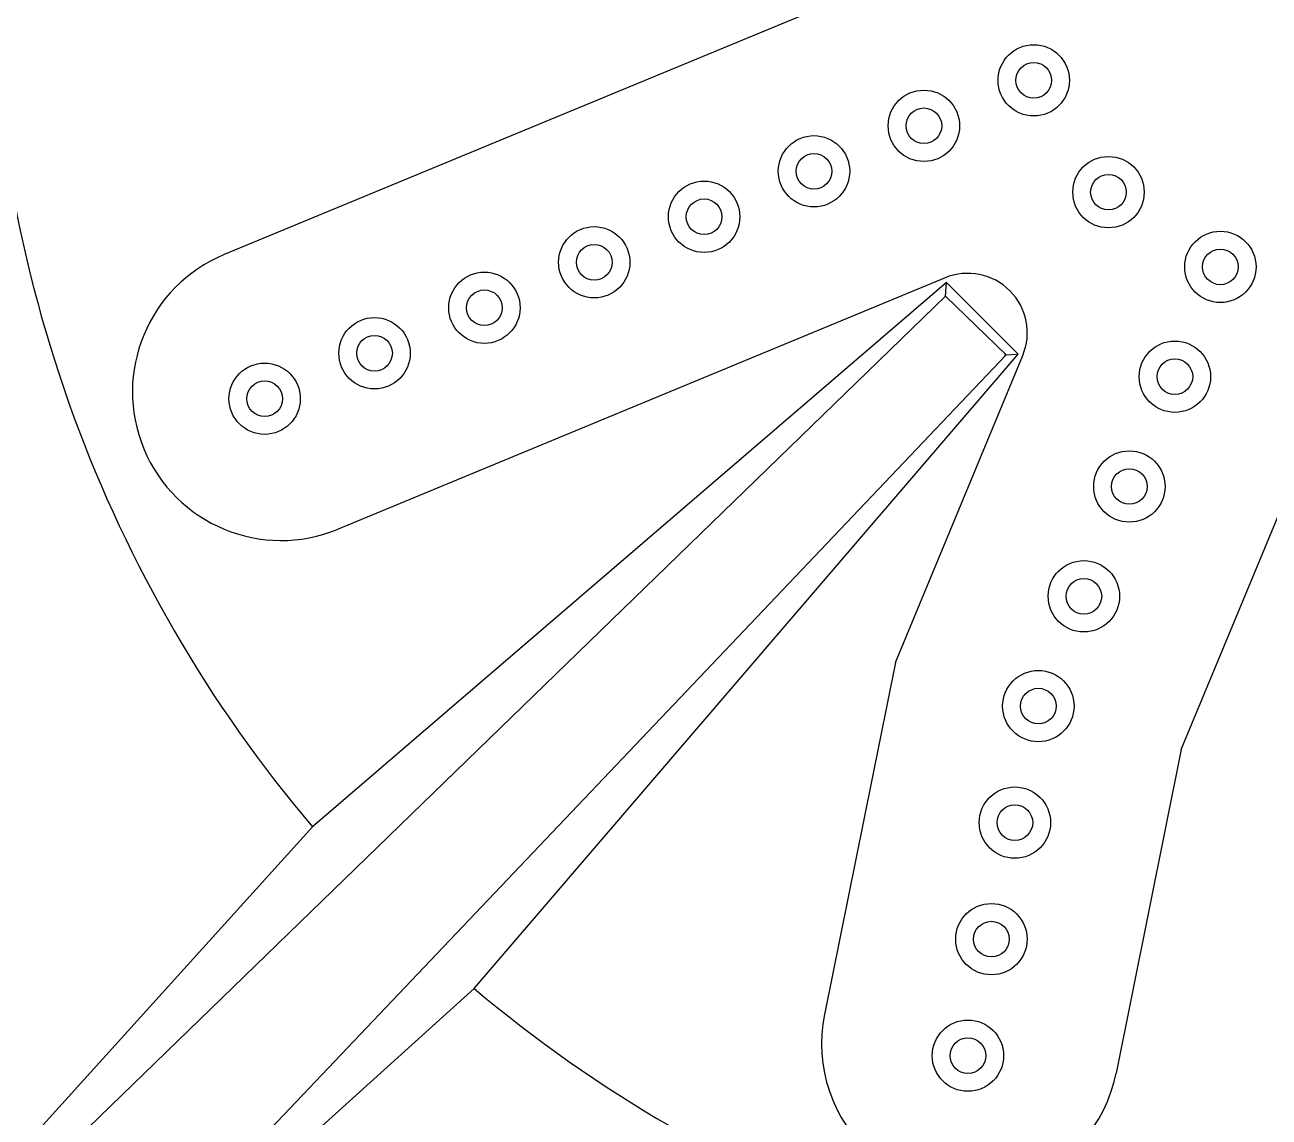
# Model space of a CAD drawing. Header units: metres. Extents: x 95 to 486, y 2972 to 3465.
# Drawn here: x 171.017 to 171.1216, y 3042.1209 to 3042.2128 of the extents above; entities that cross this region are included whole.
import ezdxf

# ---------------------------------------------------------------- set-up
doc = ezdxf.new("R2010")
doc.units = ezdxf.units.M
for name, color, linetype in [('E_INOXIGAS', 1, 'Continuous'), ('INOXI', 1, 'Continuous'), ('XX', 2, 'Continuous')]:
    doc.layers.add(name, color=color, linetype=linetype)

# ---------------------------------------------------------------- blocks, each defined once
blk = doc.blocks.new('A$C607D168B')
at = {"color": 8}
for p, q in [((-0.004619195644346874, -0.1174335113702014), (-0.02576293848099542, -0.06638800065463535)), ((-0.02771618395712938, -0.1270005971793289), (-0.04885992679377793, -0.07595508646376281)), ((-0.06008793805034163, -0.1228305729212265), (-0.08969785743200287, -0.1168698365718956)), ((-0.06008793805034163, -0.1228305729212265), (-0.03424899878151155, -0.1335334120037102)), ((-0.06740703339980048, -0.1468587093704894), (-0.09463159893221462, -0.1413781656624131)), ((-0.06740703339980048, -0.1468587093704894), (-0.0438160845906399, -0.1566304003164927))]:
    blk.add_line(p, q, dxfattribs=at)
for centre, radius in [((-0.03788545778593555, -0.0697857242604325), 0.003), ((-0.03788545778593555, -0.0697857242604325), 0.003), ((-0.03788545778593555, -0.0697857242604325), 0.003), ((-0.03788545778593555, -0.0697857242604325), 0.003), ((-0.03788545778593555, -0.0697857242604325), 0.003), ((-0.03788545778593555, -0.0697857242604325), 0.003), ((-0.03788545778593555, -0.0697857242604325), 0.003), ((-0.03788545778593555, -0.0697857242604325), 0.003), ((-0.03788545778593555, -0.0697857242604325), 0.003), ((-0.03788545778593555, -0.0697857242604325), 0.003), ((-0.03788545778593555, -0.0697857242604325), 0.003), ((-0.03788545778593555, -0.0697857242604325), 0.003), ((-0.03788545778593555, -0.0697857242604325), 0.003), ((-0.03788545778593555, -0.0697857242604325), 0.003), ((-0.03788545778593555, -0.0697857242604325), 0.003), ((-0.03788545778593555, -0.0697857242604325), 0.003), ((-0.03788545778593555, -0.0697857242604325), 0.0015), ((-0.03788545778593555, -0.0697857242604325), 0.0015), ((-0.03788545778593555, -0.0697857242604325), 0.0015), ((-0.03788545778593555, -0.0697857242604325), 0.0015), ((-0.03788545778593555, -0.0697857242604325), 0.0015), ((-0.03788545778593555, -0.0697857242604325), 0.0015), ((-0.03788545778593555, -0.0697857242604325), 0.0015), ((-0.03788545778593555, -0.0697857242604325), 0.0015), ((-0.03788545778593555, -0.0697857242604325), 0.0015), ((-0.03788545778593555, -0.0697857242604325), 0.0015), ((-0.03788545778593555, -0.0697857242604325), 0.0015), ((-0.03788545778593555, -0.0697857242604325), 0.0015), ((-0.03788545778593555, -0.0697857242604325), 0.0015), ((-0.03788545778593555, -0.0697857242604325), 0.0015), ((-0.03788545778593555, -0.0697857242604325), 0.0015), ((-0.03788545778593555, -0.0697857242604325), 0.0015), ((-0.03405862346228439, -0.0790245195855448), 0.003), ((-0.03405862346228439, -0.0790245195855448), 0.003), ((-0.03405862346228439, -0.07902451958554568), 0.003), ((-0.03405862346228439, -0.07902451958554568), 0.003), ((-0.03405862346228439, -0.07902451958554568), 0.003), ((-0.03405862346228439, -0.07902451958554568), 0.003), ((-0.03405862346228439, -0.07902451958554568), 0.003), ((-0.03405862346228439, -0.0790245195855448), 0.003), ((-0.03405862346228439, -0.0790245195855448), 0.003), ((-0.03405862346228439, -0.07902451958554568), 0.003), ((-0.03405862346228439, -0.0790245195855448), 0.003), ((-0.03405862346228439, -0.0790245195855448), 0.003), ((-0.03405862346228439, -0.07902451958554568), 0.003), ((-0.03405862346228439, -0.0790245195855448), 0.003), ((-0.03405862346228439, -0.0790245195855448), 0.003), ((-0.03405862346228439, -0.0790245195855448), 0.003), ((-0.03405862346228439, -0.0790245195855448), 0.0015), ((-0.03405862346228439, -0.0790245195855448), 0.0015), ((-0.03405862346228439, -0.07902451958554568), 0.0015), ((-0.03405862346228439, -0.07902451958554568), 0.0015), ((-0.03405862346228439, -0.07902451958554568), 0.0015), ((-0.03405862346228439, -0.07902451958554568), 0.0015), ((-0.03405862346228439, -0.07902451958554568), 0.0015), ((-0.03405862346228439, -0.0790245195855448), 0.0015), ((-0.03405862346228439, -0.0790245195855448), 0.0015), ((-0.03405862346228439, -0.07902451958554568), 0.0015), ((-0.03405862346228439, -0.0790245195855448), 0.0015), ((-0.03405862346228439, -0.0790245195855448), 0.0015), ((-0.03405862346228439, -0.07902451958554568), 0.0015), ((-0.03405862346228439, -0.0790245195855448), 0.0015), ((-0.03405862346228439, -0.0790245195855448), 0.0015), ((-0.03405862346228439, -0.0790245195855448), 0.0015), ((-0.03023178913863322, -0.08826331491065798), 0.003), ((-0.03023178913863322, -0.08826331491065798), 0.003), ((-0.03023178913863322, -0.08826331491065798), 0.003), ((-0.03023178913863322, -0.08826331491065798), 0.003), ((-0.03023178913863322, -0.08826331491065798), 0.003), ((-0.03023178913863322, -0.08826331491065798), 0.003), ((-0.03023178913863322, -0.08826331491065798), 0.003), ((-0.03023178913863322, -0.08826331491065798), 0.003), ((-0.03023178913863322, -0.08826331491065798), 0.003), ((-0.03023178913863322, -0.08826331491065798), 0.003), ((-0.03023178913863322, -0.08826331491065798), 0.003), ((-0.03023178913863322, -0.08826331491065798), 0.003), ((-0.03023178913863322, -0.08826331491065798), 0.003), ((-0.03023178913863322, -0.08826331491065798), 0.003), ((-0.03023178913863322, -0.08826331491065798), 0.003), ((-0.03023178913863322, -0.08826331491065798), 0.003), ((-0.03023178913863322, -0.08826331491065798), 0.0015), ((-0.03023178913863322, -0.08826331491065798), 0.0015), ((-0.03023178913863322, -0.08826331491065798), 0.0015), ((-0.03023178913863322, -0.08826331491065798), 0.0015), ((-0.03023178913863322, -0.08826331491065798), 0.0015), ((-0.03023178913863322, -0.08826331491065798), 0.0015), ((-0.03023178913863322, -0.08826331491065798), 0.0015), ((-0.03023178913863322, -0.08826331491065798), 0.0015), ((-0.03023178913863322, -0.08826331491065798), 0.0015), ((-0.03023178913863322, -0.08826331491065798), 0.0015), ((-0.03023178913863322, -0.08826331491065798), 0.0015), ((-0.03023178913863322, -0.08826331491065798), 0.0015), ((-0.03023178913863322, -0.08826331491065798), 0.0015), ((-0.03023178913863322, -0.08826331491065798), 0.0015), ((-0.03023178913863322, -0.08826331491065798), 0.0015), ((-0.03023178913863322, -0.08826331491065798), 0.0015), ((-0.02640495481498295, -0.09750211023577116), 0.003), ((-0.02640495481498295, -0.09750211023577116), 0.003), ((-0.02640495481498295, -0.09750211023577116), 0.003), ((-0.02640495481498295, -0.09750211023577116), 0.003), ((-0.02640495481498295, -0.09750211023577116), 0.003), ((-0.02640495481498295, -0.09750211023577116), 0.003), ((-0.02640495481498295, -0.09750211023577116), 0.003), ((-0.02640495481498295, -0.09750211023577116), 0.003), ((-0.02640495481498295, -0.09750211023577116), 0.003), ((-0.02640495481498295, -0.09750211023577116), 0.003), ((-0.02640495481498295, -0.09750211023577116), 0.003), ((-0.02640495481498295, -0.09750211023577116), 0.003), ((-0.02640495481498295, -0.09750211023577116), 0.003), ((-0.02640495481498295, -0.09750211023577116), 0.003), ((-0.02640495481498295, -0.09750211023577116), 0.003), ((-0.02640495481498295, -0.09750211023577116), 0.003), ((-0.02640495481498295, -0.09750211023577116), 0.0015), ((-0.02640495481498295, -0.09750211023577116), 0.0015), ((-0.02640495481498295, -0.09750211023577116), 0.0015), ((-0.02640495481498295, -0.09750211023577116), 0.0015), ((-0.02640495481498295, -0.09750211023577116), 0.0015), ((-0.02640495481498295, -0.09750211023577116), 0.0015), ((-0.02640495481498295, -0.09750211023577116), 0.0015), ((-0.02640495481498295, -0.09750211023577116), 0.0015), ((-0.02640495481498295, -0.09750211023577116), 0.0015), ((-0.02640495481498295, -0.09750211023577116), 0.0015), ((-0.02640495481498295, -0.09750211023577116), 0.0015), ((-0.02640495481498295, -0.09750211023577116), 0.0015), ((-0.02640495481498295, -0.09750211023577116), 0.0015), ((-0.02640495481498295, -0.09750211023577116), 0.0015), ((-0.02640495481498295, -0.09750211023577116), 0.0015), ((-0.02640495481498295, -0.09750211023577116), 0.0015), ((-0.02257812049133179, -0.1067409055608834), 0.003), ((-0.02257812049133179, -0.1067409055608834), 0.003), ((-0.02257812049133179, -0.1067409055608834), 0.003), ((-0.02257812049133179, -0.1067409055608834), 0.003), ((-0.02257812049133179, -0.1067409055608834), 0.003), ((-0.02257812049133179, -0.1067409055608834), 0.003), ((-0.02257812049133179, -0.1067409055608834), 0.003), ((-0.02257812049133179, -0.1067409055608834), 0.003), ((-0.02257812049133179, -0.1067409055608834), 0.003), ((-0.02257812049133179, -0.1067409055608834), 0.003), ((-0.02257812049133179, -0.1067409055608834), 0.003), ((-0.02257812049133179, -0.1067409055608834), 0.003), ((-0.02257812049133179, -0.1067409055608834), 0.003), ((-0.02257812049133179, -0.1067409055608834), 0.003), ((-0.02257812049133179, -0.1067409055608834), 0.003), ((-0.02257812049133179, -0.1067409055608834), 0.003), ((-0.02257812049133179, -0.1067409055608834), 0.0015), ((-0.02257812049133179, -0.1067409055608834), 0.0015), ((-0.02257812049133179, -0.1067409055608834), 0.0015), ((-0.02257812049133179, -0.1067409055608834), 0.0015), ((-0.02257812049133179, -0.1067409055608834), 0.0015), ((-0.02257812049133179, -0.1067409055608834), 0.0015), ((-0.02257812049133179, -0.1067409055608834), 0.0015), ((-0.02257812049133179, -0.1067409055608834), 0.0015), ((-0.02257812049133179, -0.1067409055608834), 0.0015), ((-0.02257812049133179, -0.1067409055608834), 0.0015), ((-0.02257812049133179, -0.1067409055608834), 0.0015), ((-0.02257812049133179, -0.1067409055608834), 0.0015), ((-0.02257812049133179, -0.1067409055608834), 0.0015), ((-0.02257812049133179, -0.1067409055608834), 0.0015), ((-0.02257812049133179, -0.1067409055608834), 0.0015), ((-0.02257812049133179, -0.1067409055608834), 0.0015), ((-0.01875128616768063, -0.1159797008859975), 0.003), ((-0.01875128616768063, -0.1159797008859975), 0.003), ((-0.01875128616768063, -0.1159797008859975), 0.003), ((-0.01875128616768063, -0.1159797008859975), 0.003), ((-0.01875128616768063, -0.1159797008859975), 0.003), ((-0.01875128616768063, -0.1159797008859975), 0.003), ((-0.01875128616768063, -0.1159797008859975), 0.003), ((-0.01875128616768063, -0.1159797008859975), 0.003), ((-0.01875128616768151, -0.1159797008859966), 0.003), ((-0.01875128616768063, -0.1159797008859975), 0.003), ((-0.01875128616768063, -0.1159797008859975), 0.003), ((-0.01875128616768063, -0.1159797008859975), 0.003), ((-0.01875128616768063, -0.1159797008859975), 0.003), ((-0.01875128616768063, -0.1159797008859975), 0.003), ((-0.01875128616768063, -0.1159797008859975), 0.003), ((-0.01875128616768063, -0.1159797008859975), 0.003), ((-0.01875128616768063, -0.1159797008859975), 0.0015), ((-0.01875128616768063, -0.1159797008859975), 0.0015), ((-0.01875128616768063, -0.1159797008859975), 0.0015), ((-0.01875128616768063, -0.1159797008859975), 0.0015), ((-0.01875128616768063, -0.1159797008859975), 0.0015), ((-0.01875128616768063, -0.1159797008859975), 0.0015), ((-0.01875128616768063, -0.1159797008859975), 0.0015), ((-0.01875128616768063, -0.1159797008859975), 0.0015), ((-0.01875128616768151, -0.1159797008859966), 0.0015), ((-0.01875128616768063, -0.1159797008859975), 0.0015), ((-0.01875128616768063, -0.1159797008859975), 0.0015), ((-0.01875128616768063, -0.1159797008859975), 0.0015), ((-0.01875128616768063, -0.1159797008859975), 0.0015), ((-0.01875128616768063, -0.1159797008859975), 0.0015), ((-0.01875128616768063, -0.1159797008859975), 0.0015), ((-0.01875128616768063, -0.1159797008859975), 0.0015), ((-0.01492445184403035, -0.1252184962111098), 0.003), ((-0.01492445184403035, -0.1252184962111098), 0.003), ((-0.01492445184403035, -0.1252184962111098), 0.003), ((-0.01492445184403035, -0.1252184962111098), 0.003), ((-0.01492445184403035, -0.1252184962111098), 0.003), ((-0.01492445184403035, -0.1252184962111098), 0.003), ((-0.01492445184403035, -0.1252184962111098), 0.003), ((-0.01492445184403035, -0.1252184962111098), 0.003), ((-0.01492445184403035, -0.1252184962111089), 0.003), ((-0.01492445184403035, -0.1252184962111098), 0.003), ((-0.01492445184403035, -0.1252184962111098), 0.003), ((-0.01492445184403035, -0.1252184962111098), 0.003), ((-0.01492445184403035, -0.1252184962111098), 0.003), ((-0.01492445184403035, -0.1252184962111098), 0.003), ((-0.01492445184403035, -0.1252184962111098), 0.003), ((-0.01492445184403035, -0.1252184962111098), 0.003), ((-0.01492445184403035, -0.1252184962111098), 0.0015), ((-0.01492445184403035, -0.1252184962111098), 0.0015), ((-0.01492445184403035, -0.1252184962111098), 0.0015), ((-0.01492445184403035, -0.1252184962111098), 0.0015), ((-0.01492445184403035, -0.1252184962111098), 0.0015), ((-0.01492445184403035, -0.1252184962111098), 0.0015), ((-0.01492445184403035, -0.1252184962111098), 0.0015), ((-0.01492445184403035, -0.1252184962111098), 0.0015), ((-0.01492445184403035, -0.1252184962111089), 0.0015), ((-0.01492445184403035, -0.1252184962111098), 0.0015), ((-0.01492445184403035, -0.1252184962111098), 0.0015), ((-0.01492445184403035, -0.1252184962111098), 0.0015), ((-0.01492445184403035, -0.1252184962111098), 0.0015), ((-0.01492445184403035, -0.1252184962111098), 0.0015), ((-0.01492445184403035, -0.1252184962111098), 0.0015), ((-0.01492445184403035, -0.1252184962111098), 0.0015), ((-0.09315748063369256, -0.128924151345605), 0.003), ((-0.09315748063369256, -0.128924151345605), 0.003), ((-0.09315748063369256, -0.128924151345605), 0.003), ((-0.09315748063369256, -0.128924151345605), 0.003), ((-0.09315748063369256, -0.128924151345605), 0.003), ((-0.09315748063369256, -0.128924151345605), 0.003), ((-0.09315748063369256, -0.128924151345605), 0.003), ((-0.09315748063369256, -0.128924151345605), 0.003), ((-0.09315748063369256, -0.128924151345605), 0.003), ((-0.09315748063369256, -0.128924151345605), 0.003), ((-0.09315748063369256, -0.128924151345605), 0.003), ((-0.09315748063369256, -0.128924151345605), 0.003), ((-0.09315748063369256, -0.128924151345605), 0.003), ((-0.09315748063369256, -0.128924151345605), 0.003), ((-0.09315748063369256, -0.128924151345605), 0.003), ((-0.09315748063369256, -0.128924151345605), 0.003), ((-0.09315748063369256, -0.128924151345605), 0.0015), ((-0.09315748063369256, -0.128924151345605), 0.0015), ((-0.09315748063369256, -0.128924151345605), 0.0015), ((-0.09315748063369256, -0.128924151345605), 0.0015), ((-0.09315748063369256, -0.128924151345605), 0.0015), ((-0.09315748063369256, -0.128924151345605), 0.0015), ((-0.09315748063369256, -0.128924151345605), 0.0015), ((-0.09315748063369256, -0.128924151345605), 0.0015), ((-0.09315748063369256, -0.128924151345605), 0.0015), ((-0.09315748063369256, -0.128924151345605), 0.0015), ((-0.09315748063369256, -0.128924151345605), 0.0015), ((-0.09315748063369256, -0.128924151345605), 0.0015), ((-0.09315748063369256, -0.128924151345605), 0.0015), ((-0.09315748063369256, -0.128924151345605), 0.0015), ((-0.09315748063369256, -0.128924151345605), 0.0015), ((-0.09315748063369256, -0.128924151345605), 0.0015), ((-0.08335414899748539, -0.13089764794569), 0.003), ((-0.08335414899748539, -0.13089764794569), 0.003), ((-0.08335414899748539, -0.13089764794569), 0.003), ((-0.0833541489974845, -0.1308976479456891), 0.003), ((-0.08335414899748539, -0.13089764794569), 0.003), ((-0.08335414899748539, -0.13089764794569), 0.003), ((-0.08335414899748539, -0.13089764794569), 0.003), ((-0.08335414899748539, -0.13089764794569), 0.003), ((-0.08335414899748539, -0.13089764794569), 0.003), ((-0.08335414899748539, -0.13089764794569), 0.003), ((-0.0833541489974845, -0.1308976479456891), 0.003), ((-0.0833541489974845, -0.1308976479456891), 0.003), ((-0.08335414899748539, -0.13089764794569), 0.003), ((-0.08335414899748539, -0.13089764794569), 0.003), ((-0.08335414899748539, -0.13089764794569), 0.003), ((-0.08335414899748539, -0.13089764794569), 0.003), ((-0.08335414899748539, -0.13089764794569), 0.0015), ((-0.08335414899748539, -0.13089764794569), 0.0015), ((-0.08335414899748539, -0.13089764794569), 0.0015), ((-0.0833541489974845, -0.1308976479456891), 0.0015), ((-0.08335414899748539, -0.13089764794569), 0.0015), ((-0.08335414899748539, -0.13089764794569), 0.0015), ((-0.08335414899748539, -0.13089764794569), 0.0015), ((-0.08335414899748539, -0.13089764794569), 0.0015), ((-0.08335414899748539, -0.13089764794569), 0.0015), ((-0.08335414899748539, -0.13089764794569), 0.0015), ((-0.0833541489974845, -0.1308976479456891), 0.0015), ((-0.0833541489974845, -0.1308976479456891), 0.0015), ((-0.08335414899748539, -0.13089764794569), 0.0015), ((-0.08335414899748539, -0.13089764794569), 0.0015), ((-0.08335414899748539, -0.13089764794569), 0.0015), ((-0.08335414899748539, -0.13089764794569), 0.0015), ((-0.07355081736127822, -0.1328711445457733), 0.003), ((-0.07355081736127822, -0.1328711445457733), 0.003), ((-0.07355081736127822, -0.1328711445457733), 0.003), ((-0.07355081736127822, -0.1328711445457733), 0.003), ((-0.07355081736127822, -0.1328711445457733), 0.003), ((-0.07355081736127822, -0.1328711445457733), 0.003), ((-0.07355081736127822, -0.1328711445457733), 0.003), ((-0.07355081736127822, -0.1328711445457733), 0.003), ((-0.07355081736127822, -0.1328711445457733), 0.003), ((-0.07355081736127822, -0.1328711445457733), 0.003), ((-0.07355081736127822, -0.1328711445457733), 0.003), ((-0.07355081736127822, -0.1328711445457733), 0.003), ((-0.07355081736127822, -0.1328711445457733), 0.003), ((-0.07355081736127822, -0.1328711445457733), 0.003), ((-0.07355081736127822, -0.1328711445457733), 0.003), ((-0.07355081736127822, -0.1328711445457733), 0.003), ((-0.07355081736127822, -0.1328711445457733), 0.0015), ((-0.07355081736127822, -0.1328711445457733), 0.0015), ((-0.07355081736127822, -0.1328711445457733), 0.0015), ((-0.07355081736127822, -0.1328711445457733), 0.0015), ((-0.07355081736127822, -0.1328711445457733), 0.0015), ((-0.07355081736127822, -0.1328711445457733), 0.0015), ((-0.07355081736127822, -0.1328711445457733), 0.0015), ((-0.07355081736127822, -0.1328711445457733), 0.0015), ((-0.07355081736127822, -0.1328711445457733), 0.0015), ((-0.07355081736127822, -0.1328711445457733), 0.0015), ((-0.07355081736127822, -0.1328711445457733), 0.0015), ((-0.07355081736127822, -0.1328711445457733), 0.0015), ((-0.07355081736127822, -0.1328711445457733), 0.0015), ((-0.07355081736127822, -0.1328711445457733), 0.0015), ((-0.07355081736127822, -0.1328711445457733), 0.0015), ((-0.07355081736127822, -0.1328711445457733), 0.0015), ((-0.01109761752037919, -0.1344572915362221), 0.003), ((-0.01109761752037919, -0.1344572915362221), 0.003), ((-0.01109761752037919, -0.1344572915362221), 0.003), ((-0.01109761752037919, -0.1344572915362221), 0.003), ((-0.01109761752037919, -0.1344572915362221), 0.003), ((-0.01109761752037919, -0.1344572915362221), 0.003), ((-0.01109761752037919, -0.1344572915362221), 0.003), ((-0.01109761752037919, -0.1344572915362212), 0.003), ((-0.01109761752037919, -0.1344572915362221), 0.003), ((-0.01109761752037919, -0.1344572915362221), 0.003), ((-0.01109761752037919, -0.1344572915362221), 0.003), ((-0.01109761752037919, -0.1344572915362221), 0.003), ((-0.01109761752037919, -0.1344572915362221), 0.003), ((-0.01109761752037919, -0.1344572915362221), 0.003), ((-0.01109761752037919, -0.1344572915362221), 0.003), ((-0.01109761752037919, -0.1344572915362221), 0.003), ((-0.06374748572507016, -0.1348446411458584), 0.003), ((-0.06374748572507016, -0.1348446411458584), 0.003), ((-0.06374748572507016, -0.1348446411458584), 0.003), ((-0.06374748572507016, -0.1348446411458584), 0.003), ((-0.06374748572507016, -0.1348446411458584), 0.003), ((-0.06374748572507016, -0.1348446411458584), 0.003), ((-0.06374748572507016, -0.1348446411458584), 0.003), ((-0.06374748572507016, -0.1348446411458584), 0.003), ((-0.06374748572507016, -0.1348446411458584), 0.003), ((-0.06374748572507016, -0.1348446411458584), 0.003), ((-0.06374748572507016, -0.1348446411458584), 0.003), ((-0.06374748572507016, -0.1348446411458584), 0.003), ((-0.06374748572507016, -0.1348446411458584), 0.003), ((-0.06374748572507016, -0.1348446411458584), 0.003), ((-0.06374748572507016, -0.1348446411458584), 0.003), ((-0.06374748572507016, -0.1348446411458584), 0.003), ((-0.06374748572507016, -0.1348446411458584), 0.0015), ((-0.06374748572507016, -0.1348446411458584), 0.0015), ((-0.06374748572507016, -0.1348446411458584), 0.0015), ((-0.06374748572507016, -0.1348446411458584), 0.0015), ((-0.06374748572507016, -0.1348446411458584), 0.0015), ((-0.06374748572507016, -0.1348446411458584), 0.0015), ((-0.06374748572507016, -0.1348446411458584), 0.0015), ((-0.06374748572507016, -0.1348446411458584), 0.0015), ((-0.06374748572507016, -0.1348446411458584), 0.0015), ((-0.06374748572507016, -0.1348446411458584), 0.0015), ((-0.06374748572507016, -0.1348446411458584), 0.0015), ((-0.06374748572507016, -0.1348446411458584), 0.0015), ((-0.06374748572507016, -0.1348446411458584), 0.0015), ((-0.06374748572507016, -0.1348446411458584), 0.0015), ((-0.06374748572507016, -0.1348446411458584), 0.0015), ((-0.06374748572507016, -0.1348446411458584), 0.0015), ((-0.01109761752037919, -0.1344572915362221), 0.0015), ((-0.01109761752037919, -0.1344572915362221), 0.0015), ((-0.01109761752037919, -0.1344572915362221), 0.0015), ((-0.01109761752037919, -0.1344572915362221), 0.0015), ((-0.01109761752037919, -0.1344572915362221), 0.0015), ((-0.01109761752037919, -0.1344572915362221), 0.0015), ((-0.01109761752037919, -0.1344572915362221), 0.0015), ((-0.01109761752037919, -0.1344572915362212), 0.0015), ((-0.01109761752037919, -0.1344572915362221), 0.0015), ((-0.01109761752037919, -0.1344572915362221), 0.0015), ((-0.01109761752037919, -0.1344572915362221), 0.0015), ((-0.01109761752037919, -0.1344572915362221), 0.0015), ((-0.01109761752037919, -0.1344572915362221), 0.0015), ((-0.01109761752037919, -0.1344572915362221), 0.0015), ((-0.01109761752037919, -0.1344572915362221), 0.0015), ((-0.01109761752037919, -0.1344572915362221), 0.0015), ((-0.05450869039995787, -0.1386714754695095), 0.003), ((-0.05450869039995787, -0.1386714754695095), 0.003), ((-0.05450869039995787, -0.1386714754695095), 0.003), ((-0.05450869039995787, -0.1386714754695095), 0.003), ((-0.05450869039995787, -0.1386714754695095), 0.003), ((-0.05450869039995787, -0.1386714754695095), 0.003), ((-0.05450869039995787, -0.1386714754695095), 0.003), ((-0.05450869039995787, -0.1386714754695095), 0.003), ((-0.05450869039995787, -0.1386714754695095), 0.003), ((-0.05450869039995787, -0.1386714754695095), 0.003), ((-0.05450869039995787, -0.1386714754695095), 0.003), ((-0.05450869039995787, -0.1386714754695095), 0.003), ((-0.05450869039995787, -0.1386714754695095), 0.003), ((-0.05450869039995787, -0.1386714754695095), 0.003), ((-0.05450869039995787, -0.1386714754695095), 0.003), ((-0.05450869039995787, -0.1386714754695095), 0.003), ((-0.05450869039995787, -0.1386714754695095), 0.0015), ((-0.05450869039995787, -0.1386714754695095), 0.0015), ((-0.05450869039995787, -0.1386714754695095), 0.0015), ((-0.05450869039995787, -0.1386714754695095), 0.0015), ((-0.05450869039995787, -0.1386714754695095), 0.0015), ((-0.05450869039995787, -0.1386714754695095), 0.0015), ((-0.05450869039995787, -0.1386714754695095), 0.0015), ((-0.05450869039995787, -0.1386714754695095), 0.0015), ((-0.05450869039995787, -0.1386714754695095), 0.0015), ((-0.05450869039995787, -0.1386714754695095), 0.0015), ((-0.05450869039995787, -0.1386714754695095), 0.0015), ((-0.05450869039995787, -0.1386714754695095), 0.0015), ((-0.05450869039995787, -0.1386714754695095), 0.0015), ((-0.05450869039995787, -0.1386714754695095), 0.0015), ((-0.05450869039995787, -0.1386714754695095), 0.0015), ((-0.05450869039995787, -0.1386714754695095), 0.0015), ((-0.02050589463620156, -0.1407437013246398), 0.003), ((-0.02050589463620156, -0.1407437013246398), 0.003), ((-0.02050589463620156, -0.1407437013246398), 0.003), ((-0.02050589463620156, -0.1407437013246398), 0.003), ((-0.02050589463620156, -0.1407437013246398), 0.003), ((-0.02050589463620156, -0.1407437013246398), 0.003), ((-0.02050589463620156, -0.1407437013246398), 0.003), ((-0.02050589463620156, -0.1407437013246398), 0.003), ((-0.02050589463620156, -0.1407437013246398), 0.003), ((-0.02050589463620156, -0.1407437013246398), 0.003), ((-0.02050589463620156, -0.1407437013246398), 0.003), ((-0.02050589463620156, -0.1407437013246398), 0.003), ((-0.02050589463620156, -0.1407437013246398), 0.003), ((-0.02050589463620156, -0.1407437013246398), 0.003), ((-0.02050589463620156, -0.1407437013246398), 0.003), ((-0.02050589463620156, -0.1407437013246398), 0.003), ((-0.04526989507484469, -0.1424983097931598), 0.003), ((-0.04526989507484469, -0.1424983097931598), 0.003), ((-0.04526989507484469, -0.1424983097931598), 0.003), ((-0.04526989507484469, -0.1424983097931598), 0.003), ((-0.04526989507484469, -0.1424983097931598), 0.003), ((-0.04526989507484469, -0.1424983097931607), 0.003), ((-0.04526989507484469, -0.1424983097931607), 0.003), ((-0.04526989507484469, -0.1424983097931598), 0.003), ((-0.04526989507484469, -0.1424983097931598), 0.003), ((-0.04526989507484469, -0.1424983097931607), 0.003), ((-0.04526989507484469, -0.1424983097931607), 0.003), ((-0.04526989507484469, -0.1424983097931607), 0.003), ((-0.04526989507484469, -0.1424983097931598), 0.003), ((-0.04526989507484469, -0.1424983097931598), 0.003), ((-0.04526989507484469, -0.1424983097931598), 0.003), ((-0.04526989507484469, -0.1424983097931598), 0.003), ((-0.02050589463620156, -0.1407437013246398), 0.0015), ((-0.02050589463620156, -0.1407437013246398), 0.0015), ((-0.02050589463620156, -0.1407437013246398), 0.0015), ((-0.02050589463620156, -0.1407437013246398), 0.0015), ((-0.02050589463620156, -0.1407437013246398), 0.0015), ((-0.02050589463620156, -0.1407437013246398), 0.0015), ((-0.02050589463620156, -0.1407437013246398), 0.0015), ((-0.02050589463620156, -0.1407437013246398), 0.0015), ((-0.02050589463620156, -0.1407437013246398), 0.0015), ((-0.02050589463620156, -0.1407437013246398), 0.0015), ((-0.02050589463620156, -0.1407437013246398), 0.0015), ((-0.02050589463620156, -0.1407437013246398), 0.0015), ((-0.02050589463620156, -0.1407437013246398), 0.0015), ((-0.02050589463620156, -0.1407437013246398), 0.0015), ((-0.02050589463620156, -0.1407437013246398), 0.0015), ((-0.02050589463620156, -0.1407437013246398), 0.0015), ((-0.04526989507484469, -0.1424983097931598), 0.0015), ((-0.04526989507484469, -0.1424983097931598), 0.0015), ((-0.04526989507484469, -0.1424983097931598), 0.0015), ((-0.04526989507484469, -0.1424983097931598), 0.0015), ((-0.04526989507484469, -0.1424983097931598), 0.0015), ((-0.04526989507484469, -0.1424983097931607), 0.0015), ((-0.04526989507484469, -0.1424983097931607), 0.0015), ((-0.04526989507484469, -0.1424983097931598), 0.0015), ((-0.04526989507484469, -0.1424983097931598), 0.0015), ((-0.04526989507484469, -0.1424983097931607), 0.0015), ((-0.04526989507484469, -0.1424983097931607), 0.0015), ((-0.04526989507484469, -0.1424983097931607), 0.0015), ((-0.04526989507484469, -0.1424983097931598), 0.0015), ((-0.04526989507484469, -0.1424983097931598), 0.0015), ((-0.04526989507484469, -0.1424983097931598), 0.0015), ((-0.04526989507484469, -0.1424983097931598), 0.0015), ((-0.03603109974973062, -0.146325144116811), 0.003), ((-0.03603109974973062, -0.146325144116811), 0.003), ((-0.03603109974973062, -0.146325144116811), 0.003), ((-0.03603109974973062, -0.146325144116811), 0.003), ((-0.03603109974973062, -0.146325144116811), 0.003), ((-0.03603109974973062, -0.146325144116811), 0.003), ((-0.03603109974973062, -0.146325144116811), 0.003), ((-0.03603109974973062, -0.146325144116811), 0.003), ((-0.03603109974973062, -0.146325144116811), 0.003), ((-0.03603109974973062, -0.146325144116811), 0.003), ((-0.03603109974973062, -0.146325144116811), 0.003), ((-0.03603109974973062, -0.146325144116811), 0.003), ((-0.03603109974973062, -0.146325144116811), 0.003), ((-0.03603109974973062, -0.146325144116811), 0.003), ((-0.03603109974973062, -0.146325144116811), 0.003), ((-0.03603109974973062, -0.146325144116811), 0.003), ((-0.03603109974973062, -0.146325144116811), 0.0015), ((-0.03603109974973062, -0.146325144116811), 0.0015), ((-0.03603109974973062, -0.146325144116811), 0.0015), ((-0.03603109974973062, -0.146325144116811), 0.0015), ((-0.03603109974973062, -0.146325144116811), 0.0015), ((-0.03603109974973062, -0.146325144116811), 0.0015), ((-0.03603109974973062, -0.146325144116811), 0.0015), ((-0.03603109974973062, -0.146325144116811), 0.0015), ((-0.03603109974973062, -0.146325144116811), 0.0015), ((-0.03603109974973062, -0.146325144116811), 0.0015), ((-0.03603109974973062, -0.146325144116811), 0.0015), ((-0.03603109974973062, -0.146325144116811), 0.0015), ((-0.03603109974973062, -0.146325144116811), 0.0015), ((-0.03603109974973062, -0.146325144116811), 0.0015), ((-0.03603109974973062, -0.146325144116811), 0.0015), ((-0.03603109974973062, -0.146325144116811), 0.0015), ((-0.02679230442461922, -0.1501519784404621), 0.003), ((-0.02679230442461922, -0.1501519784404621), 0.003), ((-0.02679230442461922, -0.1501519784404621), 0.003), ((-0.02679230442461922, -0.1501519784404621), 0.003), ((-0.02679230442461922, -0.1501519784404621), 0.003), ((-0.02679230442461922, -0.1501519784404621), 0.003), ((-0.02679230442461922, -0.1501519784404621), 0.003), ((-0.02679230442461922, -0.1501519784404621), 0.003), ((-0.02679230442461922, -0.1501519784404621), 0.003), ((-0.02679230442461922, -0.1501519784404621), 0.003), ((-0.02679230442461922, -0.1501519784404621), 0.003), ((-0.02679230442461922, -0.1501519784404621), 0.003), ((-0.02679230442461922, -0.1501519784404621), 0.003), ((-0.02679230442461922, -0.1501519784404621), 0.003), ((-0.02679230442461922, -0.1501519784404621), 0.003), ((-0.02679230442461922, -0.1501519784404621), 0.003), ((-0.02679230442461922, -0.1501519784404621), 0.0015), ((-0.02679230442461922, -0.1501519784404621), 0.0015), ((-0.02679230442461922, -0.1501519784404621), 0.0015), ((-0.02679230442461922, -0.1501519784404621), 0.0015), ((-0.02679230442461922, -0.1501519784404621), 0.0015), ((-0.02679230442461922, -0.1501519784404621), 0.0015), ((-0.02679230442461922, -0.1501519784404621), 0.0015), ((-0.02679230442461922, -0.1501519784404621), 0.0015), ((-0.02679230442461922, -0.1501519784404621), 0.0015), ((-0.02679230442461922, -0.1501519784404621), 0.0015), ((-0.02679230442461922, -0.1501519784404621), 0.0015), ((-0.02679230442461922, -0.1501519784404621), 0.0015), ((-0.02679230442461922, -0.1501519784404621), 0.0015), ((-0.02679230442461922, -0.1501519784404621), 0.0015), ((-0.02679230442461922, -0.1501519784404621), 0.0015), ((-0.02679230442461922, -0.1501519784404621), 0.0015)]:
    blk.add_circle(centre, radius, dxfattribs=at)
for centre, radius, start, end in [((-0.03731143263738801, -0.07117154355919908), 0.01250000000000006, 22.49999999999999, 202.5), ((-0.09216472818210963, -0.1291240011171553), 0.01249999999999999, 78.61798301285089, 258.617983012851), ((-0.03233558161968642, -0.1289140143411549), 0.005, 247.499999999982, 22.49999999999999)]:
    blk.add_arc(centre, radius, start, end, dxfattribs=at)
at = {"layer": 'INOXI', "color": 8}
for p, q in [((-0.02924854033176416, -0.1270517121998864), (-0.02811342788220372, -0.1271235167830582)), ((-0.03419828780010903, -0.1320014596682313), (-0.03412607917766763, -0.1331361680785221))]:
    blk.add_line(p, q, dxfattribs=at)
blk.add_lwpolyline([(-0.03412607917778132, -0.1331361680785221), (-0.02811342788231741, -0.1271235167830582), (-0.07390626775566034, -0.07379650615075661), (-0.1004380503876519, -0.04983995541533659), (-0.1490280567701348, 0), (-0.1987500000001319, 0), (-0.1987500000001319, -0.01900000000000546), (-0.1568972826513573, -0.01900000000000546), (-0.1114717286906171, -0.06088041445366343), (-0.08749538290487635, -0.08739332819345691), (-0.03412607917778132, -0.1331361680785221)], dxfattribs=at)
at = {"layer": 'INOXI', "color": 9}
blk.add_lwpolyline([(-0.1962500000000773, -0.00250000000005457), (-0.1501005050635058, -0.00250000000005457), (-0.02924854033187785, -0.1270517121998864), (-0.03418906781473652, -0.1321463453431306), (-0.1558994949366479, -0.01649999999995089), (-0.1962500000000773, -0.01649999999995089), (-0.1962500000000773, -0.00250000000005457), (-0.1962500000000773, -0.00250000000005457)], dxfattribs=at)
at = {"layer": 'INOXI', "color": 8}
for start, end in [(90, 130.2008926530499), (139.8315927053683, 180)]:
    blk.add_arc((0, -0.1612499999999955), 0.1145, start, end, dxfattribs=at)
blk = doc.blocks.new('A-800-2H')
at = {"layer": 'XX', "color": 81, "ltscale": 0.5}
blk.add_blockref('A$C607D168B', (0.1999995432381012, -0.05499999999956184), dxfattribs=at)

msp = doc.modelspace()

# ---------------------------------------------------------------- block references
at = {"layer": 'E_INOXIGAS', "rotation": 90}
msp.add_blockref('A-800-2H', (170.912373225727, 3042.019251444958), dxfattribs=at)

doc.saveas('drawing.dxf')
